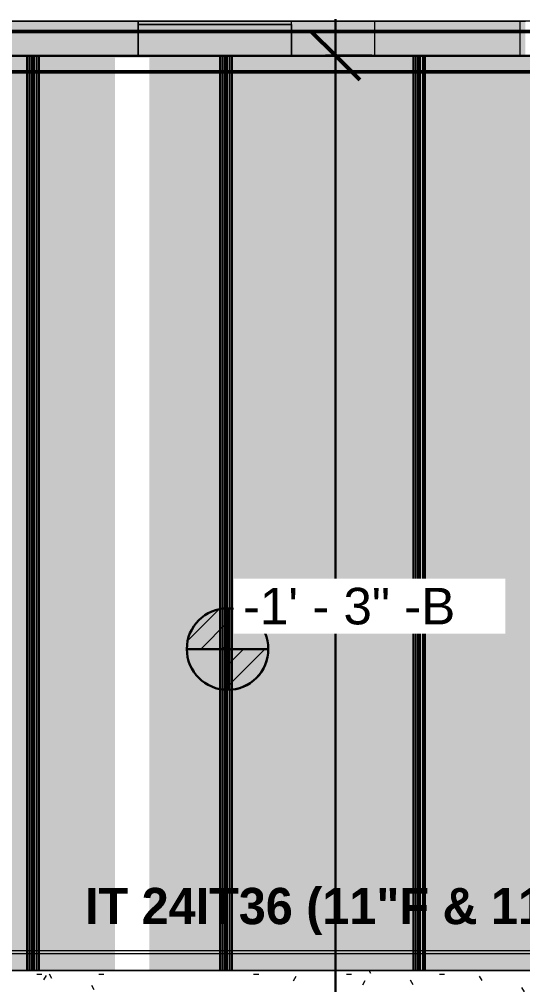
# Model space of a CAD drawing. Header units: inches. Extents: x -4126 to 2305, y -1116 to 12338.
# Drawn here: x -2436.8 to -2312, y 11850.7 to 12090.2 of the extents above; entities that cross this region are included whole.
import ezdxf

# ---------------------------------------------------------------- set-up
doc = ezdxf.new("R2010")
doc.units = ezdxf.units.IN
doc.header["$MEASUREMENT"] = 0
for name, color, linetype, lineweight in [('A-ANNO-DIMS', 211, 'Continuous', 9), ('A-ANNO-DIMS-96', 211, 'Continuous', 9), ('A-WALL', 113, 'Continuous', 13), ('G-ANNO-DIMS', 111, 'Continuous', 9), ('S-BEAM', 12, 'Continuous', 9), ('S-BEAM-IDEN', 2, 'Continuous', 30), ('S-FNDN', 32, 'Continuous', 13)]:
    doc.layers.add(name, color=color, linetype=linetype, lineweight=lineweight)
doc.styles.add('Arial_2', font='arial.ttf', dxfattribs={"height": 9.070866})
doc.styles.add('Century Gothic_B', font='GOTHICB.TTF', dxfattribs={"height": 9})
doc.dimstyles.new('OD__1_4__Tol__', dxfattribs={"dimscale": 12, "dimtxt": 9.397514, "dimasz": 1, "dimexe": 0.75, "dimexo": 0.5, "dimgap": 0.125, "dimtad": 1, "dimrnd": 0.25, "dimzin": 1, "dimdsep": 46, "dimlunit": 4, "dimtxsty": 'Century Gothic_B', "dimblk1": 'OBLIQUE', "dimblk2": 'OBLIQUE', "dimsah": 1, "dimcen": 0.09, "dimdle": 0.75, "dimazin": 0, "dimtfac": 1, "dimtdec": 4, "dimtix": 1, "dimtmove": 0, "dimatfit": 3, "dimfxl": 1, "dimtvp": 1, "dimtfill": 1, "dimfrac": 2, "dimtolj": 1, "dimtzin": 0, "dimlwd": 30, "dimlwe": 30, "dimarcsym": 2})
pattern_1 = [(315, (24.846, 124.312), (0.027577164, 0.027577164), [])]

# ---------------------------------------------------------------- blocks, each defined once
blk = doc.blocks.new('CTR - 1st Phase - Shell_rvt-1-FRAMING PLAN - 1ST FLOOR')
at = {"layer": 'A-WALL', "lineweight": 5, "transparency": 33554585}
h = blk.add_hatch(color=13, dxfattribs=at)
h.paths.add_polyline_path([(-2138.91, 12087.19), (-2105.45, 12087.19), (-2105.45, 12089.69), (-2138.91, 12089.69), (-2138.91, 12087.59)], flags=0)
h.paths.add_polyline_path([(-2484.14, 12087.19), (-2484.14, 12089.69), (-2519.41, 12089.69), (-2519.41, 12087.19)], flags=0)
h.paths.add_polyline_path([(-2176.94, 12087.19), (-2176.94, 12089.69), (-2273.31, 12089.69), (-2273.31, 12087.19), (-2181.03, 12087.19)], flags=0)
h.paths.add_polyline_path([(-2446.11, 12087.19), (-2407.34, 12087.19), (-2407.34, 12089.69), (-2446.11, 12089.69)], flags=0)
h.paths.add_polyline_path([(-2369.31, 12087.19), (-2348.79, 12087.19), (-2348.79, 12089.69), (-2369.31, 12089.69)], flags=0)
h.paths.add_polyline_path([(-2312.66, 12087.19), (-2311.34, 12087.19), (-2311.34, 12089.69), (-2312.66, 12089.69)], flags=0)
for points in [[(-2383.63, 12087.19), (-2369.31, 12087.19), (-2369.31, 12089.69), (-2407.34, 12089.69), (-2407.34, 12087.19)], [(-2348.79, 12087.19), (-2312.66, 12087.19), (-2312.66, 12089.69), (-2348.79, 12089.69)], [(-2386.03, 12081.19), (-2369.31, 12081.19), (-2369.31, 12087.19), (-2407.34, 12087.19), (-2407.34, 12081.19), (-2386.46, 12081.19)], [(-2337.69, 12081.19), (-2312.66, 12081.19), (-2312.66, 12087.19), (-2348.79, 12087.19), (-2348.79, 12081.19), (-2337.73, 12081.19)], [(-2385.62, 12081.06), (-2385.2, 12081.06), (-2385.2, 12081.19), (-2386.03, 12081.19), (-2386.03, 12081.06), (-2385.66, 12081.06)], [(-2337.32, 12081.06), (-2337.32, 12081.19), (-2338.15, 12081.19), (-2338.15, 12081.06), (-2337.69, 12081.06)]]:
    blk.add_hatch(color=13, dxfattribs=at).paths.add_polyline_path(points, flags=0)
h = blk.add_hatch(color=13, dxfattribs=at)
h.paths.add_polyline_path([(-2138.91, 12081.06), (-2105.45, 12081.06), (-2105.45, 12087.19), (-2138.91, 12087.19), (-2138.91, 12082.68)], flags=0)
h.paths.add_polyline_path([(-2185.32, 12081.06), (-2185.32, 12082.68), (-2176.94, 12082.68), (-2176.94, 12087.19), (-2273.31, 12087.19), (-2273.31, 12081.19), (-2194.09, 12081.19), (-2194.09, 12081.06)], flags=0)
h.paths.add_polyline_path([(-2433.5, 12081.19), (-2407.34, 12081.19), (-2407.34, 12087.19), (-2446.11, 12087.19), (-2446.11, 12081.19), (-2433.54, 12081.19)], flags=0)
h.paths.add_polyline_path([(-2519.41, 12081.19), (-2484.14, 12081.19), (-2484.14, 12087.19), (-2519.41, 12087.19), (-2519.41, 12084.16)], flags=0)
h.paths.add_polyline_path([(-2349.87, 12081.19), (-2348.79, 12081.19), (-2348.79, 12087.19), (-2369.31, 12087.19), (-2369.31, 12081.19), (-2351.26, 12081.19)], flags=0)
h.paths.add_polyline_path([(-2312.66, 12081.19), (-2311.34, 12081.19), (-2311.34, 12087.19), (-2312.66, 12087.19), (-2312.66, 12085.26)], flags=0)
h = blk.add_hatch(color=13, dxfattribs=at)
h.paths.add_polyline_path([(-2348.79, 12081.06), (-2348.79, 12081.19), (-2369.31, 12081.19), (-2369.31, 12081.06), (-2349.87, 12081.06)], flags=0)
h.paths.add_polyline_path([(-2484.14, 12081.06), (-2484.14, 12081.19), (-2518.82, 12081.19), (-2518.82, 12081.06)], flags=0)
h.paths.add_polyline_path([(-2194.5, 12081.06), (-2194.5, 12081.19), (-2194.93, 12081.19), (-2194.93, 12081.06)], flags=0)
h.paths.add_polyline_path([(-2446.11, 12081.06), (-2434.74, 12081.06), (-2434.74, 12081.19), (-2446.11, 12081.19)], flags=0)
h.paths.add_polyline_path([(-2195.33, 12081.06), (-2195.33, 12081.19), (-2240.73, 12081.19), (-2240.73, 12081.06)], flags=0)
h.paths.add_polyline_path([(-2434.34, 12081.06), (-2433.91, 12081.06), (-2433.91, 12081.19), (-2434.34, 12081.19)], flags=0)
h.paths.add_polyline_path([(-2241.12, 12081.06), (-2241.12, 12081.19), (-2241.55, 12081.19), (-2241.55, 12081.06)], flags=0)
h.paths.add_polyline_path([(-2433.08, 12081.06), (-2432.65, 12081.06), (-2432.65, 12081.19), (-2433.08, 12081.19)], flags=0)
h.paths.add_polyline_path([(-2242.39, 12081.06), (-2242.39, 12081.19), (-2242.82, 12081.19), (-2242.82, 12081.06)], flags=0)
h.paths.add_polyline_path([(-2432.26, 12081.06), (-2407.34, 12081.06), (-2407.34, 12081.19), (-2432.26, 12081.19)], flags=0)
h.paths.add_polyline_path([(-2243.21, 12081.06), (-2243.21, 12081.19), (-2273.31, 12081.19), (-2273.31, 12081.06)], flags=0)
h.paths.add_polyline_path([(-2312.66, 12081.06), (-2311.34, 12081.1), (-2311.34, 12081.19), (-2312.66, 12081.19)], flags=0)
h = blk.add_hatch(color=13, dxfattribs=at)
h.paths.add_polyline_path([(-2243.21, 12081.06), (-2242.82, 12081.06), (-2242.82, 12081.19), (-2243.21, 12081.19)], flags=0)
h.paths.add_polyline_path([(-2240.73, 12081.06), (-2240.73, 12081.19), (-2241.12, 12081.19), (-2241.12, 12081.06)], flags=0)
h.paths.add_polyline_path([(-2434.74, 12081.06), (-2434.34, 12081.06), (-2434.34, 12081.19), (-2434.74, 12081.19)], flags=0)
h.paths.add_polyline_path([(-2194.93, 12081.06), (-2194.93, 12081.19), (-2195.33, 12081.19), (-2195.33, 12081.06)], flags=0)
h.paths.add_polyline_path([(-2432.65, 12081.06), (-2432.26, 12081.06), (-2432.26, 12081.19), (-2432.65, 12081.19)], flags=0)
h = blk.add_hatch(color=13, dxfattribs=at)
h.paths.add_polyline_path([(-2194.5, 12081.06), (-2194.09, 12081.06), (-2194.13, 12081.19), (-2194.5, 12081.19)], flags=0)
h.paths.add_polyline_path([(-2433.5, 12081.06), (-2433.08, 12081.06), (-2433.08, 12081.19), (-2433.91, 12081.19), (-2433.91, 12081.06), (-2433.54, 12081.06)], flags=0)
h.paths.add_polyline_path([(-2241.93, 12081.06), (-2241.55, 12081.06), (-2241.55, 12081.19), (-2242.39, 12081.19), (-2242.39, 12081.06), (-2241.97, 12081.06)], flags=0)
h = blk.add_hatch(color=13, dxfattribs=at)
h.paths.add_polyline_path([(-2369.31, 12081.06), (-2369.31, 12081.19), (-2384.37, 12081.19), (-2384.37, 12081.06), (-2383.63, 12081.06)], flags=0)
h.paths.add_polyline_path([(-2386.86, 12081.06), (-2386.86, 12081.19), (-2407.34, 12081.19), (-2407.34, 12081.06)], flags=0)
h.paths.add_polyline_path([(-2386.46, 12081.06), (-2386.03, 12081.06), (-2386.03, 12081.19), (-2386.46, 12081.19)], flags=0)
h.paths.add_polyline_path([(-2385.2, 12081.06), (-2384.77, 12081.06), (-2384.77, 12081.19), (-2385.2, 12081.19)], flags=0)
h = blk.add_hatch(color=13, dxfattribs=at)
h.paths.add_polyline_path([(-2384.37, 12081.06), (-2384.37, 12081.19), (-2384.77, 12081.19), (-2384.77, 12081.06)], flags=0)
h.paths.add_polyline_path([(-2386.86, 12081.06), (-2386.46, 12081.06), (-2386.46, 12081.19), (-2386.86, 12081.19)], flags=0)
h = blk.add_hatch(color=13, dxfattribs=at)
h.paths.add_polyline_path([(-2312.66, 12081.06), (-2312.66, 12081.19), (-2336.49, 12081.19), (-2336.49, 12081.06), (-2316.1, 12081.06)], flags=0)
h.paths.add_polyline_path([(-2337.32, 12081.06), (-2336.89, 12081.06), (-2336.89, 12081.19), (-2337.32, 12081.19)], flags=0)
h.paths.add_polyline_path([(-2338.97, 12081.06), (-2338.97, 12081.19), (-2348.79, 12081.19), (-2348.79, 12081.06)], flags=0)
h.paths.add_polyline_path([(-2338.15, 12081.06), (-2338.15, 12081.19), (-2338.58, 12081.19), (-2338.58, 12081.06)], flags=0)
h = blk.add_hatch(color=13, dxfattribs=at)
h.paths.add_polyline_path([(-2336.49, 12081.06), (-2336.49, 12081.19), (-2336.89, 12081.19), (-2336.89, 12081.06)], flags=0)
h.paths.add_polyline_path([(-2338.58, 12081.06), (-2338.58, 12081.19), (-2338.97, 12081.19), (-2338.97, 12081.06)], flags=0)
at = {"layer": 'A-WALL', "color": 253}
for p, q in [((-2348.79, 12089.69), (-2519.41, 12089.69)), ((-2312.66, 12089.69), (-2348.79, 12089.69)), ((-2348.79, 12089.69), (-2348.79, 12087.19)), ((-2105.45, 12089.69), (-2312.66, 12089.69)), ((-2312.66, 12087.19), (-2312.66, 12089.69)), ((-2434.34, 12081.06), (-2434.74, 12081.06)), ((-2433.54, 12081.06), (-2433.91, 12081.06)), ((-2433.08, 12081.06), (-2433.46, 12081.06)), ((-2432.26, 12081.06), (-2432.65, 12081.06)), ((-2386.86, 12081.06), (-2386.46, 12081.06)), ((-2386.46, 12081.06), (-2386.86, 12081.06)), ((-2386.03, 12081.06), (-2385.66, 12081.06)), ((-2385.66, 12081.06), (-2386.03, 12081.06)), ((-2385.57, 12081.06), (-2385.2, 12081.06)), ((-2385.2, 12081.06), (-2385.57, 12081.06)), ((-2384.77, 12081.06), (-2384.37, 12081.06)), ((-2384.37, 12081.06), (-2384.77, 12081.06)), ((-2338.58, 12081.06), (-2338.97, 12081.06)), ((-2337.77, 12081.06), (-2338.15, 12081.06)), ((-2337.32, 12081.06), (-2337.69, 12081.06)), ((-2336.49, 12081.06), (-2336.89, 12081.06))]:
    blk.add_line(p, q, dxfattribs=at)
at = {"layer": 'A-WALL', "color": 33}
for p, q in [((-2446.11, 12089.69), (-2407.34, 12089.69)), ((-2407.34, 12089.69), (-2369.31, 12089.69)), ((-2369.31, 12089.69), (-2407.34, 12089.69)), ((-2407.34, 12089.69), (-2407.34, 12087.19)), ((-2407.34, 12088.94), (-2407.34, 12089.69)), ((-2369.31, 12088.94), (-2407.34, 12088.94)), ((-2407.34, 12088.94), (-2369.31, 12088.94)), ((-2407.34, 12087.19), (-2407.34, 12088.94)), ((-2369.31, 12089.69), (-2311.34, 12089.69)), ((-2369.31, 12088.94), (-2369.31, 12089.69)), ((-2369.31, 12087.19), (-2369.31, 12089.69)), ((-2369.31, 12088.94), (-2369.31, 12087.19)), ((-2348.79, 12089.69), (-2348.79, 12087.19)), ((-2312.66, 12087.19), (-2312.66, 12089.69)), ((-2407.34, 12087.19), (-2407.34, 12081.19)), ((-2407.34, 12081.19), (-2407.34, 12087.19)), ((-2369.31, 12087.19), (-2369.31, 12081.19)), ((-2369.31, 12081.19), (-2369.31, 12087.19)), ((-2348.79, 12087.19), (-2348.79, 12081.19)), ((-2312.66, 12081.19), (-2312.66, 12087.19)), ((-2434.74, 12081.06), (-2446.11, 12081.06)), ((-2433.91, 12081.06), (-2434.34, 12081.06)), ((-2432.65, 12081.06), (-2433.08, 12081.06)), ((-2407.34, 12081.06), (-2432.26, 12081.06)), ((-2407.34, 12081.19), (-2407.34, 12081.06)), ((-2407.34, 12081.06), (-2407.34, 12081.19)), ((-2407.34, 12081.06), (-2386.86, 12081.06)), ((-2386.86, 12081.06), (-2407.34, 12081.06)), ((-2386.46, 12081.06), (-2386.86, 12081.06)), ((-2386.46, 12081.06), (-2386.03, 12081.06)), ((-2386.03, 12081.06), (-2386.46, 12081.06)), ((-2385.66, 12081.06), (-2386.03, 12081.06)), ((-2385.2, 12081.06), (-2385.57, 12081.06)), ((-2385.2, 12081.06), (-2384.77, 12081.06)), ((-2384.77, 12081.06), (-2385.2, 12081.06)), ((-2384.37, 12081.06), (-2384.77, 12081.06)), ((-2384.37, 12081.06), (-2369.31, 12081.06)), ((-2369.31, 12081.06), (-2384.37, 12081.06)), ((-2369.31, 12081.19), (-2369.31, 12081.06)), ((-2369.31, 12081.06), (-2369.31, 12081.19)), ((-2338.97, 12081.06), (-2369.31, 12081.06)), ((-2348.79, 12081.19), (-2348.79, 12081.06)), ((-2338.15, 12081.06), (-2338.58, 12081.06)), ((-2336.89, 12081.06), (-2337.32, 12081.06)), ((-2311.34, 12081.06), (-2336.49, 12081.06)), ((-2312.66, 12081.06), (-2312.66, 12081.19))]:
    blk.add_line(p, q, dxfattribs=at)
at = {"layer": 'A-WALL', "color": 23}
for p, q in [((-2407.34, 12089.69), (-2369.31, 12089.69)), ((-2386.86, 12081.06), (-2407.34, 12081.06)), ((-2386.03, 12081.06), (-2386.46, 12081.06)), ((-2384.77, 12081.06), (-2385.2, 12081.06)), ((-2369.31, 12081.06), (-2384.37, 12081.06))]:
    blk.add_line(p, q, dxfattribs=at)
at = {"layer": 'A-WALL', "color": 9}
for p, q in [((-2348.79, 12087.19), (-2348.79, 12081.19)), ((-2312.66, 12081.19), (-2312.66, 12087.19)), ((-2480.14, 12081.06), (-2434.74, 12081.06)), ((-2434.74, 12081.06), (-2434.34, 12081.06)), ((-2434.34, 12081.06), (-2433.54, 12081.06)), ((-2433.46, 12081.06), (-2432.65, 12081.06)), ((-2432.65, 12081.06), (-2432.26, 12081.06)), ((-2432.26, 12081.06), (-2386.86, 12081.06)), ((-2386.86, 12081.06), (-2386.46, 12081.06)), ((-2386.46, 12081.06), (-2385.66, 12081.06)), ((-2385.57, 12081.06), (-2384.77, 12081.06)), ((-2384.77, 12081.06), (-2384.37, 12081.06)), ((-2384.37, 12081.06), (-2348.79, 12081.06)), ((-2348.79, 12081.19), (-2348.79, 12081.06)), ((-2348.79, 12081.06), (-2338.97, 12081.06)), ((-2338.97, 12081.06), (-2338.58, 12081.06)), ((-2338.58, 12081.06), (-2337.77, 12081.06)), ((-2337.69, 12081.06), (-2336.89, 12081.06)), ((-2336.89, 12081.06), (-2336.49, 12081.06)), ((-2336.49, 12081.06), (-2312.66, 12081.06)), ((-2312.66, 12081.06), (-2312.66, 12081.19)), ((-2312.66, 12081.06), (-2291.09, 12081.06))]:
    blk.add_line(p, q, dxfattribs=at)
blk = doc.blocks.new('034100 - Precast Structural Concrete - Inverted Tee - IT 24IT36 _11_F _ 11_B SHELF_-1872068-FRAMING PLAN - 1ST FLOOR')
at = {"layer": 'S-BEAM'}
h = blk.add_hatch(dxfattribs=at)
h.set_pattern_fill('FP_9', color=256, style=0, pattern_type=2)
h.set_pattern_definition([(180, (-2336.762, 11847.189), (-30.72, -7.68), [1.267, -21.773, 1.267, -21.773, -122.88]), (180, (-2336.762, 11847.189), (-30.72, -7.68), [-46.08, 1.267, -44.813, 1.267, -21.773, -53.76]), (180, (-2336.762, 11847.189), (-30.72, -7.68), [-115.2, 1.267, -14.093, 1.267, -37.133]), (300, (-2348.282, 11843.349), (22.011075, -22.7643004), [1.267, -21.773, 1.267, -21.773, -122.88]), (300, (-2348.282, 11843.349), (22.011075, -22.7643004), [-46.08, 1.267, -44.813, 1.267, -21.773, -53.76]), (300, (-2348.282, 11843.349), (22.011075, -22.7643004), [-115.2, 1.267, -14.093, 1.267, -37.133]), (60, (-2352.122, 11827.989), (8.708925, 30.4443004), [1.267, -21.773, 1.267, -21.773, -122.88]), (60, (-2352.122, 11827.989), (8.708925, 30.4443004), [-46.08, 1.267, -44.813, 1.267, -21.773, -53.76]), (60, (-2352.122, 11827.989), (8.708925, 30.4443004), [-115.2, 1.267, -14.093, 1.267, -37.133])])
h.paths.add_polyline_path([(-151.42, 11.21), (-151.42, -11.21), (-142.67, -11.21), (-142.63, -7), (155.56, -7), (155.56, 7), (-142.67, 7), (-142.67, 11.21)], flags=0)
for p, q in [((155.57, -7), (-151.42, -7)), ((-0.27, -7), (-45.67, -7)), ((0.13, -7), (-0.27, -7)), ((0.55, -7), (0.13, -7)), ((0.93, -7), (0.55, -7)), ((1.39, -7), (1.01, -7)), ((1.82, -7), (1.39, -7)), ((2.21, -7), (1.82, -7)), ((47.61, -7), (2.21, -7)), ((48.01, -7), (47.61, -7)), ((48.44, -7), (48.01, -7)), ((48.81, -7), (48.44, -7)), ((49.27, -7), (48.89, -7)), ((49.7, -7), (49.27, -7)), ((50.09, -7), (49.7, -7)), ((95.5, -7), (50.09, -7)), ((95.89, -7), (95.5, -7)), ((96.32, -7), (95.89, -7)), ((96.69, -7), (96.32, -7)), ((97.15, -7), (96.78, -7)), ((97.58, -7), (97.15, -7)), ((97.98, -7), (97.58, -7)), ((143.38, -7), (97.98, -7)), ((163.44, -11.21), (-151.42, -11.21)), ((163.44, -12), (-151.42, -12)), ((163.44, -12), (-151.42, -12))]:
    blk.add_line(p, q, dxfattribs=at)
blk = doc.blocks.new('034100 - Precast Structural Concrete - Solid Plank - 12_-V22-FRAMING PLAN - 1ST FLOOR')
at = {"layer": 'S-BEAM', "transparency": 33554483}
for points in [[(4, 23.52), (4, 23.9), (0.13, 23.9), (0.13, 23.52)], [(4, 23.09), (0.13, 23.09), (0.13, 22.7), (4, 22.7)], [(222, 23.52), (222, 23.9), (4, 23.9), (4, 23.52), (136.1, 23.52)], [(222, 23.09), (4, 23.09), (4, 22.7), (222, 22.7)], [(222, 23.9), (222, 23.94), (136.1, 23.9)], [(227, 23.9), (222, 23.9), (222, 23.52), (227, 23.52)], [(227, 23.09), (222, 23.09), (222, 22.7), (227, 22.7)], [(4, -22.7), (0.13, -22.7), (0.13, -23.09), (4, -23.09)], [(4, -23.9), (4, -23.52), (0.13, -23.52), (0.13, -23.9)], [(222, -22.7), (4, -22.7), (4, -23.09), (222, -23.09)], [(222, -23.52), (4, -23.52), (4, -23.9), (222, -23.9)], [(222, -23.94), (222, -23.9), (136.1, -23.94)], [(227, -22.7), (222, -22.7), (222, -23.09), (227, -23.09)], [(227, -23.9), (227, -23.52), (222, -23.52), (222, -23.9), (222.79, -23.9)], [(227, -23.94), (227, -23.9), (222.79, -23.94)]]:
    blk.add_hatch(color=256, dxfattribs=at).paths.add_polyline_path(points, flags=0)
h = blk.add_hatch(color=256, dxfattribs=at)
h.paths.add_polyline_path([(4, -23.52), (4, -23.09), (0.13, -23.09), (0.13, -23.52)], flags=0)
h.paths.add_polyline_path([(4, 23.09), (4, 23.52), (0.13, 23.52), (0.13, 23.09)], flags=0)
h.paths.add_polyline_path([(4, 21.19), (4, 22.7), (0.13, 22.7), (0.13, -22.7), (4, -22.7)], flags=0)
h = blk.add_hatch(color=256, dxfattribs=at)
h.paths.add_polyline_path([(222, -23.52), (222, -23.09), (4, -23.09), (4, -23.52), (136.1, -23.52)], flags=0)
h.paths.add_polyline_path([(222, 23.09), (222, 23.52), (4, 23.52), (4, 23.09), (136.1, 23.09)], flags=0)
h.paths.add_polyline_path([(222, 22.7), (4, 22.7), (4, -22.7), (222, -22.7)], flags=0)
h = blk.add_hatch(color=256, dxfattribs=at)
h.paths.add_polyline_path([(227, -22.7), (227, 22.7), (222, 22.7), (222, -22.7), (222.79, -22.7)], flags=0)
h.paths.add_polyline_path([(227, -23.52), (227, -23.09), (222, -23.09), (222, -23.52), (222.79, -23.52)], flags=0)
h.paths.add_polyline_path([(227, 23.09), (227, 23.52), (222, 23.52), (222, 23.09), (222.79, 23.09)], flags=0)
at = {"layer": 'S-BEAM'}
for p, q in [((0, 23.94), (0, 23.9)), ((0, 23.94), (4, 23.94)), ((0, 23.76), (0, 23.9)), ((0, 23.9), (0, 23.52)), ((0, 23.9), (4, 23.9)), ((0, 22.7), (0, 23.76)), ((0, 23.76), (4, 23.76)), ((0, 23.76), (4, 23.76)), ((0, 23.52), (0, -23.52)), ((0, 23.52), (4, 23.52)), ((0, 22.7), (0, 23.09)), ((0, 23.09), (0, 22.7)), ((0, 23.09), (4, 23.09)), ((0, 23.09), (4, 23.09)), ((0, 22.4), (0, 22.7)), ((0, 22.7), (4, 22.7)), ((0, -22.4), (0, 22.4)), ((0, 22.4), (4, 22.4)), ((4, 23.94), (222, 23.94)), ((4, 23.9), (222, 23.9)), ((4, 23.76), (222, 23.76)), ((4, 23.76), (222, 23.76)), ((4, 23.52), (222, 23.52)), ((4, 23.09), (222, 23.09)), ((4, 23.09), (222, 23.09)), ((4, 22.7), (222, 22.7)), ((4, 22.4), (222, 22.4)), ((222, 23.94), (227, 23.94)), ((222, 23.9), (227, 23.9)), ((222, 23.76), (227, 23.76)), ((222, 23.76), (227, 23.76)), ((222, 23.52), (227, 23.52)), ((222, 23.09), (227, 23.09)), ((222, 23.09), (227, 23.09)), ((222, 22.7), (227, 22.7)), ((222, 22.4), (227, 22.4)), ((227, 23.9), (227, 23.94)), ((227, 23.52), (227, 23.9)), ((227, 23.9), (227, 23.76)), ((227, 23.76), (227, 23.52)), ((227, -23.52), (227, 23.52)), ((227, 23.52), (227, 22.7)), ((227, 22.7), (227, 23.09)), ((227, 23.09), (227, 22.7)), ((227, 22.7), (227, 22.4)), ((227, 22.4), (227, -22.4)), ((0, -22.7), (0, -22.4)), ((0, -22.4), (4, -22.4)), ((0, -23.76), (0, -22.7)), ((0, -22.7), (0, -23.09)), ((0, -23.09), (0, -22.7)), ((0, -22.7), (4, -22.7)), ((0, -23.09), (4, -23.09)), ((0, -23.09), (4, -23.09)), ((0, -23.52), (0, -23.9)), ((4, -23.52), (0, -23.52)), ((0, -23.9), (0, -23.76)), ((4, -23.76), (0, -23.76)), ((0, -23.76), (4, -23.76)), ((0, -23.9), (0, -23.94)), ((0, -23.9), (4, -23.9)), ((0, -23.94), (4, -23.94)), ((4, -22.4), (222, -22.4)), ((4, -22.7), (222, -22.7)), ((4, -23.09), (222, -23.09)), ((4, -23.09), (222, -23.09)), ((222, -23.52), (4, -23.52)), ((222, -23.76), (4, -23.76)), ((4, -23.76), (222, -23.76)), ((4, -23.9), (222, -23.9)), ((4, -23.94), (222, -23.94)), ((222, -22.4), (227, -22.4)), ((222, -22.7), (227, -22.7)), ((222, -23.09), (227, -23.09)), ((222, -23.09), (227, -23.09)), ((227, -23.52), (222, -23.52)), ((227, -23.76), (222, -23.76)), ((222, -23.76), (227, -23.76)), ((222, -23.9), (227, -23.9)), ((222, -23.94), (227, -23.94)), ((227, -22.4), (227, -22.7)), ((227, -22.7), (227, -23.09)), ((227, -23.09), (227, -22.7)), ((227, -22.7), (227, -23.52)), ((227, -23.52), (227, -23.76)), ((227, -23.9), (227, -23.52)), ((227, -23.76), (227, -23.9)), ((227, -23.94), (227, -23.9))]:
    blk.add_line(p, q, dxfattribs=at)
blk = doc.blocks.new('034100 - Precast Structural Concrete - Solid Plank - 12_-V21-FRAMING PLAN - 1ST FLOOR')
at = {"layer": 'S-BEAM', "transparency": 33554483}
for points in [[(4, 23.52), (4, 23.9), (0.13, 23.9), (0.13, 23.52)], [(4, 23.09), (0.13, 23.09), (0.13, 22.7), (4, 22.7)], [(222, 23.52), (222, 23.9), (4, 23.9), (4, 23.52), (136.1, 23.52)], [(222, 23.09), (4, 23.09), (4, 22.7), (222, 22.7)], [(222, 23.9), (222, 23.94), (136.1, 23.9)], [(227, 23.9), (222, 23.9), (222, 23.52), (227, 23.52)], [(227, 22.7), (227, 23.09), (222, 23.09), (222, 22.7), (222.79, 22.7)], [(227, 23.9), (227, 23.94), (222.79, 23.9)], [(4, -22.7), (0.13, -22.7), (0.13, -23.09), (4, -23.09)], [(4, -23.52), (0.13, -23.52), (0.13, -23.9), (4, -23.9)], [(222, -23.09), (222, -22.7), (4, -22.7), (4, -23.09), (136.1, -23.09)], [(222, -23.52), (4, -23.52), (4, -23.9), (222, -23.9)], [(227, -23.09), (227, -22.7), (222, -22.7), (222, -23.09), (222.79, -23.09)], [(227, -23.52), (222, -23.52), (222, -23.9), (227, -23.9)]]:
    blk.add_hatch(color=256, dxfattribs=at).paths.add_polyline_path(points, flags=0)
h = blk.add_hatch(color=256, dxfattribs=at)
h.paths.add_polyline_path([(4, 22.7), (0.13, 22.7), (0.13, -22.7), (4, -22.7), (4, -3.52), (0.5, -3.52), (0.5, 4.98), (4, 4.98)], flags=0)
h.paths.add_polyline_path([(4, -23.09), (0.13, -23.09), (0.13, -23.52), (4, -23.52)], flags=0)
h.paths.add_polyline_path([(4, 23.52), (0.13, 23.52), (0.13, 23.09), (4, 23.09)], flags=0)
h = blk.add_hatch(color=256, dxfattribs=at)
h.paths.add_polyline_path([(222, -23.52), (222, -23.09), (4, -23.09), (4, -23.52), (136.1, -23.52)], flags=0)
h.paths.add_polyline_path([(222, 23.52), (4, 23.52), (4, 23.09), (222, 23.09)], flags=0)
h.paths.add_polyline_path([(222, 22.7), (4, 22.7), (4, 4.98), (222, 4.98)], flags=0)
h.paths.add_polyline_path([(222, -22.7), (222, -3.52), (4, -3.52), (4, -22.7), (136.1, -22.7)], flags=0)
h = blk.add_hatch(color=256, dxfattribs=at)
h.paths.add_polyline_path([(227, 23.52), (222, 23.52), (222, 23.09), (227, 23.09)], flags=0)
h.paths.add_polyline_path([(227, -23.52), (227, -23.09), (222, -23.09), (222, -23.52), (222.79, -23.52)], flags=0)
h.paths.add_polyline_path([(227, 22.7), (222, 22.7), (222, 4.98), (227, 4.98), (227, 12.35)], flags=0)
h.paths.add_polyline_path([(227, -22.7), (227, -3.52), (222, -3.52), (222, -22.7), (222.79, -22.7)], flags=0)
at = {"layer": 'S-BEAM'}
for p, q in [((0, 23.94), (0, 23.9)), ((0, 23.94), (4, 23.94)), ((0, 23.76), (0, 23.9)), ((0, 23.9), (0, 23.52)), ((0, 23.9), (4, 23.9)), ((0, 22.7), (0, 23.76)), ((0, 23.76), (4, 23.76)), ((0, 23.76), (4, 23.76)), ((0, 23.52), (0, -23.52)), ((0, 23.52), (4, 23.52)), ((0, 22.7), (0, 23.09)), ((0, 23.09), (0, 22.7)), ((0, 23.09), (4, 23.09)), ((0, 23.09), (4, 23.09)), ((0, 22.4), (0, 22.7)), ((0, 22.7), (4, 22.7)), ((0, -22.4), (0, 22.4)), ((0, 22.4), (4, 22.4)), ((4, 23.94), (222, 23.94)), ((4, 23.9), (222, 23.9)), ((4, 23.76), (222, 23.76)), ((4, 23.76), (222, 23.76)), ((4, 23.52), (222, 23.52)), ((4, 23.09), (222, 23.09)), ((4, 23.09), (222, 23.09)), ((4, 22.7), (222, 22.7)), ((4, 22.4), (222, 22.4)), ((222, 23.94), (227, 23.94)), ((222, 23.9), (227, 23.9)), ((222, 23.76), (227, 23.76)), ((222, 23.76), (227, 23.76)), ((222, 23.52), (227, 23.52)), ((222, 23.09), (227, 23.09)), ((222, 23.09), (227, 23.09)), ((222, 22.7), (227, 22.7)), ((222, 22.4), (227, 22.4)), ((227, 23.9), (227, 23.94)), ((227, 23.52), (227, 23.9)), ((227, 23.9), (227, 23.76)), ((227, 23.76), (227, 23.52)), ((227, -23.52), (227, 23.52)), ((227, 23.52), (227, 22.7)), ((227, 22.7), (227, 23.09)), ((227, 23.09), (227, 22.7)), ((227, 22.7), (227, 22.4)), ((227, 22.4), (227, -22.4)), ((0, -22.7), (0, -22.4)), ((0, -22.4), (4, -22.4)), ((0, -23.76), (0, -22.7)), ((0, -22.7), (0, -23.09)), ((0, -23.09), (0, -22.7)), ((0, -22.7), (4, -22.7)), ((0, -23.09), (4, -23.09)), ((0, -23.09), (4, -23.09)), ((0, -23.52), (0, -23.9)), ((4, -23.52), (0, -23.52)), ((0, -23.9), (0, -23.76)), ((4, -23.76), (0, -23.76)), ((0, -23.76), (4, -23.76)), ((0, -23.9), (0, -23.94)), ((0, -23.9), (4, -23.9)), ((0, -23.94), (4, -23.94)), ((4, -22.4), (222, -22.4)), ((4, -22.7), (222, -22.7)), ((4, -23.09), (222, -23.09)), ((4, -23.09), (222, -23.09)), ((222, -23.52), (4, -23.52)), ((222, -23.76), (4, -23.76)), ((4, -23.76), (222, -23.76)), ((4, -23.9), (222, -23.9)), ((4, -23.94), (222, -23.94)), ((222, -22.4), (227, -22.4)), ((222, -22.7), (227, -22.7)), ((222, -23.09), (227, -23.09)), ((222, -23.09), (227, -23.09)), ((227, -23.52), (222, -23.52)), ((227, -23.76), (222, -23.76)), ((222, -23.76), (227, -23.76)), ((222, -23.9), (227, -23.9)), ((222, -23.94), (227, -23.94)), ((227, -22.4), (227, -22.7)), ((227, -22.7), (227, -23.09)), ((227, -23.09), (227, -22.7)), ((227, -22.7), (227, -23.52)), ((227, -23.52), (227, -23.76)), ((227, -23.9), (227, -23.52)), ((227, -23.76), (227, -23.9)), ((227, -23.94), (227, -23.9))]:
    blk.add_line(p, q, dxfattribs=at)
blk = doc.blocks.new('034100 - Precast Structural Concrete - Solid Plank - 12_-V27-FRAMING PLAN - 1ST FLOOR')
at = {"layer": 'S-BEAM', "transparency": 33554483}
for points in [[(4, 23.9), (4, 23.94), (0.13, 23.9)], [(4, 23.52), (4, 23.9), (0.13, 23.9), (0.13, 23.52)], [(4, 23.09), (0.13, 23.09), (0.13, 22.7), (4, 22.7)], [(222, 23.9), (4, 23.9), (4, 23.52), (222, 23.52)], [(222, 23.09), (4, 23.09), (4, 22.7), (222, 22.7)], [(227, 23.9), (222, 23.9), (222, 23.52), (227, 23.52)], [(227, 23.09), (222, 23.09), (222, 22.7), (227, 22.7)], [(4, -22.7), (0.13, -22.7), (0.13, -23.09), (4, -23.09)], [(4, -23.52), (0.13, -23.52), (0.13, -23.9), (4, -23.9)], [(222, -22.7), (4, -22.7), (4, -23.09), (222, -23.09)], [(222, -23.52), (4, -23.52), (4, -23.9), (222, -23.9)], [(227, -23.09), (227, -22.7), (222, -22.7), (222, -23.09), (222.79, -23.09)], [(227, -23.52), (222, -23.52), (222, -23.9), (227, -23.9)]]:
    blk.add_hatch(color=256, dxfattribs=at).paths.add_polyline_path(points, flags=0)
h = blk.add_hatch(color=256, dxfattribs=at)
h.paths.add_polyline_path([(4, 1.13), (4, 22.7), (0.13, 22.7), (0.13, -22.7), (4, -22.7), (4, -2.31)], flags=0)
h.paths.add_polyline_path([(4, -23.09), (0.13, -23.09), (0.13, -23.52), (4, -23.52)], flags=0)
h.paths.add_polyline_path([(4, 23.52), (0.13, 23.52), (0.13, 23.09), (4, 23.09)], flags=0)
h = blk.add_hatch(color=256, dxfattribs=at)
h.paths.add_polyline_path([(222, -23.52), (222, -23.09), (4, -23.09), (4, -23.52), (136.1, -23.52)], flags=0)
h.paths.add_polyline_path([(222, 23.52), (4, 23.52), (4, 23.09), (222, 23.09)], flags=0)
h.paths.add_polyline_path([(222, 22.7), (4, 22.7), (4, -22.7), (222, -22.7), (222, -2.31)], flags=0)
h = blk.add_hatch(color=256, dxfattribs=at)
h.paths.add_polyline_path([(227, -2.31), (227, 22.7), (222, 22.7), (222, -22.7), (227, -22.7)], flags=0)
h.paths.add_polyline_path([(227, -23.09), (222, -23.09), (222, -23.52), (227, -23.52)], flags=0)
h.paths.add_polyline_path([(227, 23.09), (227, 23.52), (222, 23.52), (222, 23.09), (222.79, 23.09)], flags=0)
at = {"layer": 'S-BEAM'}
for p, q in [((0, 23.94), (0, 23.9)), ((0, 23.94), (4, 23.94)), ((0, 23.76), (0, 23.9)), ((0, 23.9), (0, 23.52)), ((0, 23.9), (4, 23.9)), ((0, 22.7), (0, 23.76)), ((0, 23.76), (4, 23.76)), ((0, 23.76), (4, 23.76)), ((0, 23.52), (0, -23.52)), ((0, 23.52), (4, 23.52)), ((0, 22.7), (0, 23.09)), ((0, 23.09), (0, 22.7)), ((0, 23.09), (4, 23.09)), ((0, 23.09), (4, 23.09)), ((0, 22.4), (0, 22.7)), ((0, 22.7), (4, 22.7)), ((0, -22.4), (0, 22.4)), ((0, 22.4), (4, 22.4)), ((4, 23.94), (222, 23.94)), ((4, 23.9), (222, 23.9)), ((4, 23.76), (222, 23.76)), ((4, 23.76), (222, 23.76)), ((4, 23.52), (222, 23.52)), ((4, 23.09), (222, 23.09)), ((4, 23.09), (222, 23.09)), ((4, 22.7), (222, 22.7)), ((4, 22.4), (222, 22.4)), ((222, 23.94), (227, 23.94)), ((222, 23.9), (227, 23.9)), ((222, 23.76), (227, 23.76)), ((222, 23.76), (227, 23.76)), ((222, 23.52), (227, 23.52)), ((222, 23.09), (227, 23.09)), ((222, 23.09), (227, 23.09)), ((222, 22.7), (227, 22.7)), ((222, 22.4), (227, 22.4)), ((227, 23.9), (227, 23.94)), ((227, 23.52), (227, 23.9)), ((227, 23.9), (227, 23.76)), ((227, 23.76), (227, 23.52)), ((227, -23.52), (227, 23.52)), ((227, 23.52), (227, 22.7)), ((227, 22.7), (227, 23.09)), ((227, 23.09), (227, 22.7)), ((227, 22.7), (227, 22.4)), ((227, 22.4), (227, -22.4)), ((0, -22.7), (0, -22.4)), ((0, -22.4), (4, -22.4)), ((0, -23.76), (0, -22.7)), ((0, -22.7), (0, -23.09)), ((0, -23.09), (0, -22.7)), ((0, -22.7), (4, -22.7)), ((0, -23.09), (4, -23.09)), ((0, -23.09), (4, -23.09)), ((0, -23.52), (0, -23.9)), ((4, -23.52), (0, -23.52)), ((0, -23.9), (0, -23.76)), ((4, -23.76), (0, -23.76)), ((0, -23.76), (4, -23.76)), ((0, -23.9), (0, -23.94)), ((0, -23.9), (4, -23.9)), ((0, -23.94), (4, -23.94)), ((4, -22.4), (222, -22.4)), ((4, -22.7), (222, -22.7)), ((4, -23.09), (222, -23.09)), ((4, -23.09), (222, -23.09)), ((222, -23.52), (4, -23.52)), ((222, -23.76), (4, -23.76)), ((4, -23.76), (222, -23.76)), ((4, -23.9), (222, -23.9)), ((4, -23.94), (222, -23.94)), ((222, -22.4), (227, -22.4)), ((222, -22.7), (227, -22.7)), ((222, -23.09), (227, -23.09)), ((222, -23.09), (227, -23.09)), ((227, -23.52), (222, -23.52)), ((227, -23.76), (222, -23.76)), ((222, -23.76), (227, -23.76)), ((222, -23.9), (227, -23.9)), ((222, -23.94), (227, -23.94)), ((227, -22.4), (227, -22.7)), ((227, -22.7), (227, -23.09)), ((227, -23.09), (227, -22.7)), ((227, -22.7), (227, -23.52)), ((227, -23.52), (227, -23.76)), ((227, -23.9), (227, -23.52)), ((227, -23.76), (227, -23.9)), ((227, -23.94), (227, -23.9))]:
    blk.add_line(p, q, dxfattribs=at)
blk = doc.blocks.new('DIMBLOCK4-FRAMING PLAN - 1ST FLOOR')
at = {"layer": 'A-ANNO-DIMS-96', "lineweight": 30}
for p, q in [((-2358.42, 11278.79), (-2358.42, 12090.19)), ((-2360.91, 12081.19), (-2349.42, 12081.19)), ((-2358.42, 12081.19), (-2360.91, 12081.19)), ((-2360.91, 11278.79), (-2349.42, 11278.79)), ((-2358.42, 11278.79), (-2360.91, 11278.79))]:
    blk.add_line(p, q, dxfattribs=at)
at = {"layer": 'A-ANNO-DIMS-96', "lineweight": 50}
for p, q in [((-2358.42, 12081.19), (-2364.42, 12087.19)), ((-2358.42, 12081.19), (-2352.42, 12075.19)), ((-2358.42, 11278.79), (-2364.42, 11284.79)), ((-2358.42, 11278.79), (-2352.42, 11272.79))]:
    blk.add_line(p, q, dxfattribs=at)
at = {"layer": 'A-ANNO-DIMS-96', "color": 0, "lineweight": 30, "char_height": 9, "attachment_point": 1, "rotation": 90, "line_spacing_factor": 0.984502, "style": 'Century Gothic_B', "bg_fill": 3, "box_fill_scale": 1.25, "bg_fill_color": 256, "bg_fill_true_color": 13158600, "bg_fill_transparency": 0}
for s, insert, width in [('66\' - 10 1/2"', (-2371.46, 11644.49), 85.2041), ('-3" ELEV.', (-2353.69, 11654.33), 61.5761)]:
    blk.add_mtext(s, dxfattribs=dict(at, insert=insert, width=width))
blk = doc.blocks.new('_Oblique')
at = {"color": 0, "linetype": 'ByBlock', "lineweight": -2}
blk.add_line((-0.5, -0.5), (0.5, 0.5), dxfattribs=at)
blk = doc.blocks.new('Spot Elevations - Símbolo de cota horizontal-V276-FRAMING PLAN - 1ST FLOOR')
at = {"layer": 'G-ANNO-DIMS'}
h = blk.add_hatch(dxfattribs=at)
h.set_pattern_fill('FP_81', color=256, style=0, pattern_type=2)
h.set_pattern_definition(pattern_1)
edge = h.paths.add_edge_path(flags=0)
edge.add_arc((0, 0), 0.1053, 0, 90, ccw=False)
edge.add_line((0.1053, 0), (0, 0))
edge.add_line((0, 0), (0, 0.1053))
h = blk.add_hatch(dxfattribs=at)
h.set_pattern_fill('FP_81', color=256, style=0, pattern_type=2)
h.set_pattern_definition(pattern_1)
edge = h.paths.add_edge_path(flags=0)
edge.add_arc((0, 0), 0.1053, 0, 90, ccw=False)
edge.add_line((0.1053, 0), (0, 0))
edge.add_line((0, 0), (0, 0.1053))
h = blk.add_hatch(dxfattribs=at)
h.set_pattern_fill('FP_81', color=256, style=0, pattern_type=2)
h.set_pattern_definition(pattern_1)
edge = h.paths.add_edge_path(flags=0)
edge.add_arc((0, 0), 0.1053, 180, 270, ccw=False)
edge.add_line((-0.1053, 0), (0, 0))
edge.add_line((0, 0), (0, -0.1053))
h = blk.add_hatch(dxfattribs=at)
h.set_pattern_fill('FP_81', color=256, style=0, pattern_type=2)
h.set_pattern_definition(pattern_1)
edge = h.paths.add_edge_path(flags=0)
edge.add_arc((0, 0), 0.1053, 180, 270, ccw=False)
edge.add_line((-0.1053, 0), (0, 0))
edge.add_line((0, 0), (0, -0.1053))
at = {"layer": 'G-ANNO-DIMS', "lineweight": 30}
for p, q in [((0, 0.1053), (0, 0)), ((0, 0), (-0.1053, 0)), ((0, 0), (0.1053, 0)), ((0, -0.1053), (0, 0))]:
    blk.add_line(p, q, dxfattribs=at)
blk.add_circle((0, 0), 0.1053, dxfattribs=at)
for start, end in [(360, 90), (180, 270)]:
    blk.add_arc((0, 0), 0.1053, start, end, dxfattribs=at)

msp = doc.modelspace()

# ---------------------------------------------------------------- linework, layer by layer
at = {"layer": 'S-FNDN', "lineweight": 50}
for p, q in [((-3829.324, 12087.189), (-1943.324, 12087.189)), ((-1953.324, 12077.189), (-3819.324, 12077.189))]:
    msp.add_line(p, q, dxfattribs=at)
at = {"layer": 'S-FNDN'}
msp.add_line((-3823.324, 12081.189), (-2186.324, 12081.189), dxfattribs=at)

# ---------------------------------------------------------------- block references
at = {"lineweight": 5}
msp.add_blockref('CTR - 1st Phase - Shell_rvt-1-FRAMING PLAN - 1ST FLOOR', (0, 0), dxfattribs=at)
at = {"layer": 'G-ANNO-DIMS', "lineweight": 30, "extrusion": (0, 0, -1), "xscale": 95.99999999999994, "yscale": 95.99999999999994, "zscale": 95.99999999999994, "rotation": 180}
msp.add_blockref('Spot Elevations - Símbolo de cota horizontal-V276-FRAMING PLAN - 1ST FLOOR', (2385.198, 11933.942), dxfattribs=at)
at = {"layer": 'S-BEAM'}
for name, p, rotation in [('034100 - Precast Structural Concrete - Solid Plank - 12_-V22-FRAMING PLAN - 1ST FLOOR', (-2457.438, 12081.189), 270.0000000000003), ('034100 - Precast Structural Concrete - Solid Plank - 12_-V21-FRAMING PLAN - 1ST FLOOR', (-2409.556, 12081.189), 270.0000000000003), ('034100 - Precast Structural Concrete - Solid Plank - 12_-V22-FRAMING PLAN - 1ST FLOOR', (-2361.674, 12081.189), 270.0000000000003), ('034100 - Precast Structural Concrete - Solid Plank - 12_-V27-FRAMING PLAN - 1ST FLOOR', (-2313.792, 12081.189), 270.0000000000003), ('034100 - Precast Structural Concrete - Inverted Tee - IT 24IT36 _11_F _ 11_B SHELF_-1872068-FRAMING PLAN - 1ST FLOOR', (-2336.762, 11847.189), 180)]:
    msp.add_blockref(name, p, dxfattribs=dict(at, rotation=rotation))

# ---------------------------------------------------------------- next in the draw order: dimensions: what is measured, and where the dimension line sits
at = {"layer": 'A-ANNO-DIMS', "lineweight": 30}
dim = msp.add_linear_dim(base=(-2358.425, 12081.189), p1=(-2366.91, 11278.789), p2=(-2366.91, 12081.189), angle=90, text='<>\\X-3" ELEV.', dimstyle='OD__1_4__Tol__', override={"dimpost": '<>', "dimfxl": 802.4}, dxfattribs=at)
dim.commit()
dim.dimension.update_dxf_attribs({"geometry": 'DIMBLOCK4-FRAMING PLAN - 1ST FLOOR', "text_midpoint": (-2358.425, 11679.989)})

# ---------------------------------------------------------------- next in the draw order: texts
at = {"layer": 'G-ANNO-DIMS', "insert": (-2381.389, 11949.145), "char_height": 9.07087, "width": 62.85656, "attachment_point": 1, "line_spacing_factor": 0.941778, "style": 'Arial_2', "bg_fill": 3, "box_fill_scale": 1.25, "bg_fill_color": 256, "bg_fill_true_color": 13158600, "bg_fill_transparency": 0}
msp.add_mtext('-1\' - 3" -B', dxfattribs=at)
at = {"layer": 'S-BEAM-IDEN', "lineweight": 9, "insert": (-2420.529, 11874.707), "char_height": 9, "width": 203.01, "attachment_point": 1, "style": 'Century Gothic_B'}
msp.add_mtext('IT 24IT36 (11"F & 11"B SHELF)', dxfattribs=at)

doc.saveas('drawing.dxf')
